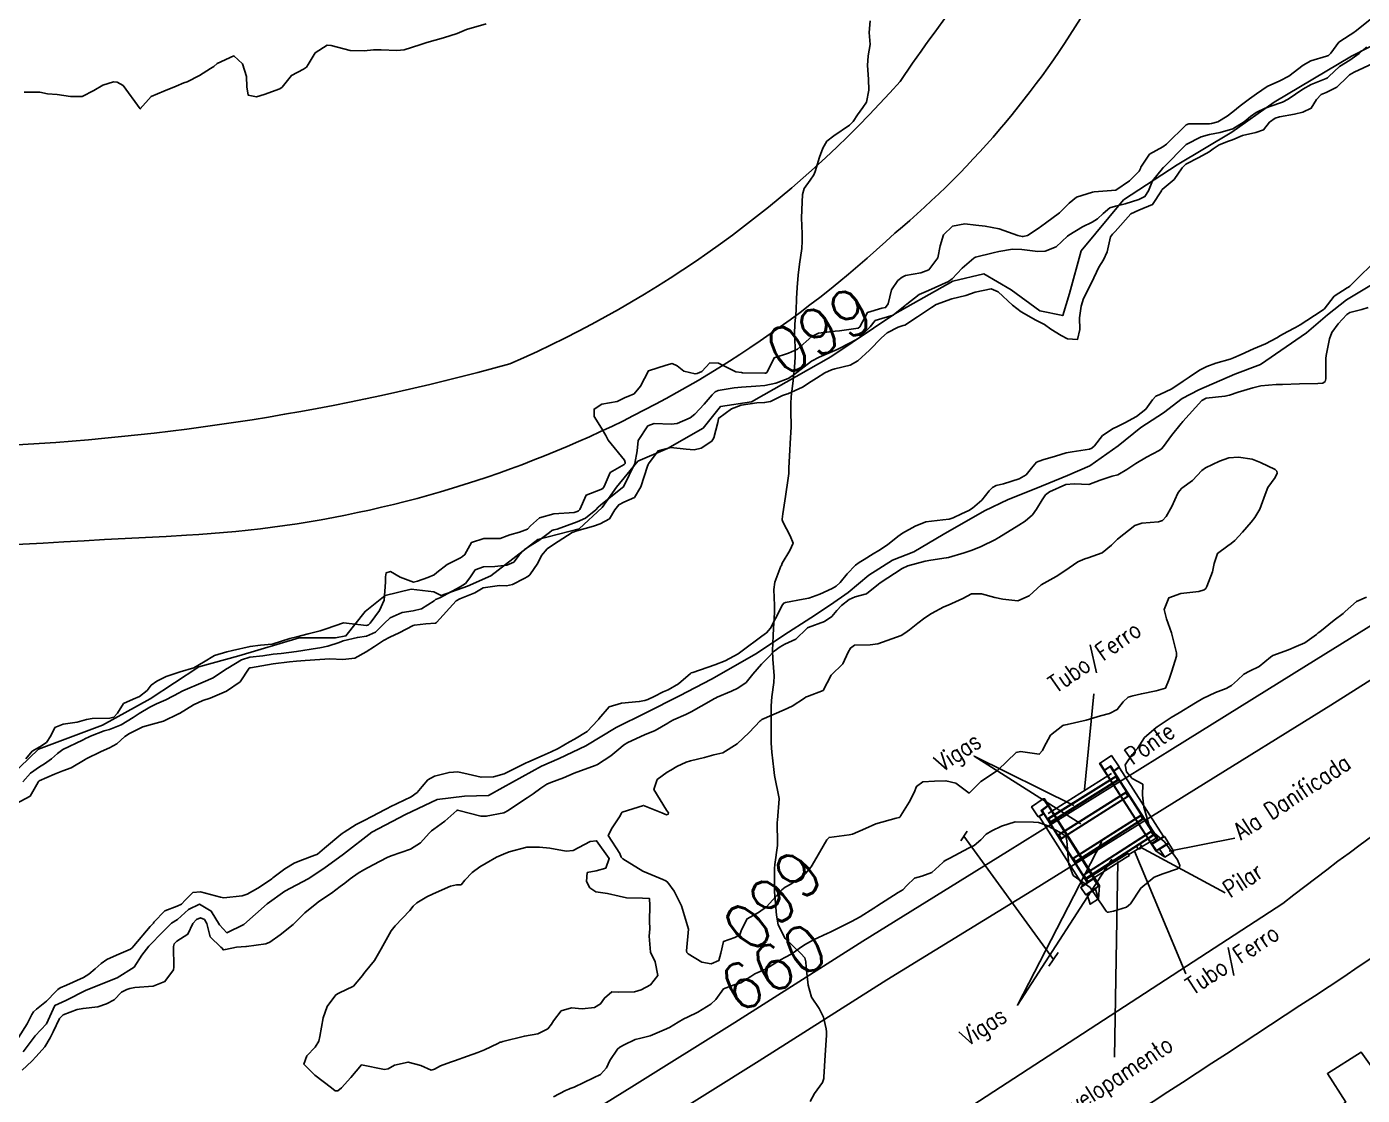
# Model space of a CAD drawing. Header units: metres. Extents: x 292545 to 299085, y 7450245 to 7463078.
# Drawn here: x 296069.5 to 296184.4, y 7459380 to 7459471.9 of the extents above; entities that cross this region are included whole.
import ezdxf
from ezdxf.enums import TextEntityAlignment as Align

# ---------------------------------------------------------------- set-up
doc = ezdxf.new("R2010")
doc.units = ezdxf.units.M
doc.linetypes.add('CONTINUO', pattern=[0])
doc.linetypes.add('TRACEJADO', pattern=[8.7, 8, -0.7])
for name, color, linetype in [('Cotas', 45, 'Continuous'), ('Curvas de Nivel 1m', 11, 'Continuous'), ('Curvas de Nivel 5m', 15, 'Continuous'), ('Edificações', 30, 'Continuous'), ('ENVELOPAMENTO', 45, 'CONTINUO'), ('Hidrografia', 140, 'Continuous'), ('Linha Férrea', 20, 'Continuous'), ('MURO', 30, 'Continuous'), ('PILAR', 45, 'Continuous'), ('PONTE', 45, 'CONTINUO'), ('Pórtico', 62, 'Continuous'), ('TEXTO', 45, 'Continuous'), ('TUBO', 45, 'Continuous'), ('Vias Primárias', 230, 'Continuous'), ('VIGA', 190, 'Continuous')]:
    doc.layers.add(name, color=color, linetype=linetype)
doc.styles.add('ROMANS', font='romans', dxfattribs={"height": 0.2})
doc.styles.add('Style-STANDARD', font='STANDARD.shx')

msp = doc.modelspace()

# ---------------------------------------------------------------- linework, layer by layer
at = {"layer": 'Curvas de Nivel 1m', "flags": 128}
for points, elevation in [([(296136.86, 7459379.46), (296137.23, 7459380.15), (296137.93, 7459381.08), (296138.03, 7459381.45), (296138.04, 7459381.56), (296138.14, 7459383.45), (296138.25, 7459385.17), (296138.27, 7459385.45), (296138.24, 7459385.7), (296138, 7459386.71), (296137.62, 7459387.45), (296136.98, 7459388.43), (296136.69, 7459389.46), (296136.5, 7459391.01), (296136.49, 7459391.46), (296136.4, 7459391.81), (296136.06, 7459392.19), (296134.71, 7459393.48), (296134.09, 7459394.65), (296133.96, 7459395.49), (296133.81, 7459397.18), (296133.79, 7459397.49), (296133.79, 7459399.15), (296133.79, 7459399.5), (296133.81, 7459399.83), (296134.04, 7459401.49), (296134.05, 7459401.61), (296134.03, 7459403.49), (296134.04, 7459403.65), (296134.19, 7459405.49), (296134.19, 7459405.52), (296133.8, 7459407.49), (296133.72, 7459408.02), (296133.55, 7459409.5), (296133.5, 7459410.27), (296133.51, 7459411.5), (296133.51, 7459412.29), (296133.51, 7459413.5), (296133.55, 7459414.27), (296133.74, 7459415.5), (296133.76, 7459416.08), (296133.65, 7459417.5), (296133.62, 7459418.25), (296133.67, 7459419.5), (296133.71, 7459420.18), (296133.8, 7459421.5), (296133.8, 7459422.11), (296133.73, 7459423.5), (296133.81, 7459424.13), (296134.34, 7459425.49), (296134.38, 7459425.57), (296134.46, 7459425.75), (296135.1, 7459426.86), (296135.39, 7459427.48), (296135.13, 7459428.12), (296134.5, 7459429.32), (296134.45, 7459429.49), (296134.44, 7459429.55), (296134.51, 7459429.99), (296134.73, 7459431.49), (296134.96, 7459433.07), (296135.01, 7459433.48), (296135.03, 7459433.96), (296135.11, 7459435.48), (296135.14, 7459436.04), (296135.22, 7459437.48), (296135.2, 7459438.9), (296135.19, 7459439.48), (296135.23, 7459440.08), (296135.39, 7459441.48), (296135.51, 7459442.63), (296135.56, 7459443.48), (296135.56, 7459444.35), (296135.52, 7459445.48), (296135.55, 7459446.33), (296135.64, 7459447.48), (296135.69, 7459448.52), (296135.73, 7459449.48), (296135.82, 7459450.54), (296135.93, 7459451.47), (296136.13, 7459452.82), (296136.18, 7459453.47), (296136.16, 7459454.1), (296136.1, 7459455.47), (296136.16, 7459456.81), (296136.2, 7459457.47), (296136.33, 7459457.98), (296136.85, 7459458.69), (296137.16, 7459459.15), (296137.28, 7459459.46), (296137.66, 7459460.67), (296137.96, 7459461.45), (296138.29, 7459462.05), (296138.89, 7459462.53), (296140.23, 7459463.42), (296140.56, 7459463.76), (296140.92, 7459464.31), (296141.39, 7459464.94), (296141.7, 7459465.4), (296141.9, 7459466.44), (296141.87, 7459467.4), (296141.79, 7459468.58), (296141.86, 7459469.4), (296142.01, 7459470.38), (296141.94, 7459471.4), (296142.01, 7459472.41)], 662), ([(296108.99, 7459472.16), (296107.3, 7459471.65), (296106.5, 7459471.31), (296105.3, 7459470.94), (296103.88, 7459470.54), (296103.29, 7459470.33), (296101.93, 7459469.92), (296101.29, 7459469.86), (296099.95, 7459469.92), (296099.29, 7459469.91), (296098.5, 7459469.82), (296097.29, 7459469.85), (296095.64, 7459470.29), (296095.29, 7459470.31), (296094.28, 7459469.65), (296093.66, 7459468.66), (296093.52, 7459468.41), (296093.27, 7459468.24), (296092.23, 7459467.71), (296091.42, 7459466.69), (296091.24, 7459466.55), (296089.87, 7459466.07), (296089.23, 7459465.87), (296088.52, 7459466), (296088.4, 7459466.72), (296088.36, 7459467.61), (296088.01, 7459468.72), (296087.28, 7459469.4), (296085.84, 7459468.75), (296085.55, 7459468.48), (296085.27, 7459468.31), (296084.32, 7459467.71), (296083.25, 7459467.17), (296082.96, 7459467.08), (296082.3, 7459466.79), (296081.24, 7459466.36), (296080.16, 7459465.89), (296079.22, 7459464.83), (296077.76, 7459466.84), (296077.25, 7459467.14), (296076.93, 7459467.17), (296076.01, 7459466.87), (296075.24, 7459466.41), (296074.22, 7459465.9), (296073.23, 7459465.91), (296072.07, 7459466.08), (296071.24, 7459466.14), (296070.57, 7459466.26), (296069.24, 7459466.28)], 661), ([(296184.71, 7459470.16), (296184.08, 7459469.59), (296183.28, 7459469.03), (296182.4, 7459468.48), (296181.48, 7459467.62), (296181.37, 7459467.51), (296181.26, 7459467.46), (296179.95, 7459466.94), (296179.25, 7459466.53), (296177.97, 7459465.66), (296177.5, 7459465.41), (296177.24, 7459465.32), (296176.01, 7459464.9), (296175.23, 7459464.53), (296174.74, 7459464.18), (296174.2, 7459463.71), (296173.21, 7459463.13), (296172.14, 7459462.8), (296171.2, 7459462.62), (296170.5, 7459462.44), (296169.19, 7459461.76), (296167.24, 7459459.79), (296167.21, 7459459.75), (296167.17, 7459459.71), (296166.3, 7459458.66), (296165.96, 7459457.8), (296165.65, 7459457.29), (296165.14, 7459457.04), (296163.97, 7459456.67), (296163.13, 7459456.47), (296162.65, 7459456.33), (296162.07, 7459455.85), (296161.59, 7459455.38), (296161.12, 7459455.09), (296160.3, 7459454.68), (296159.1, 7459453.98), (296158.99, 7459453.88), (296158.01, 7459452.98), (296157.08, 7459452.6), (296156.44, 7459452.56), (296155.08, 7459452.73), (296154.26, 7459452.76), (296153.08, 7459452.56), (296152.59, 7459452.45), (296151.07, 7459452.07), (296151.01, 7459452.04), (296150.93, 7459451.98), (296149.92, 7459451.14), (296149.06, 7459450.22), (296148.77, 7459450), (296147.04, 7459449.22), (296146.22, 7459448.86), (296145.16, 7459448.05), (296145.09, 7459447.99), (296145.03, 7459447.93), (296143.99, 7459447.09), (296143.01, 7459446.81), (296142.46, 7459446.63), (296142.01, 7459446.08), (296140.99, 7459445.09), (296140.35, 7459444.74), (296139.11, 7459444.12), (296139.03, 7459444.07), (296138.98, 7459444.05), (296137.63, 7459443.48), (296136.97, 7459443.13), (296135.7, 7459442.16), (296135.29, 7459441.84), (296134.96, 7459441.65), (296133.89, 7459441.24), (296132.95, 7459441.04), (296132.17, 7459440.98), (296130.94, 7459440.9), (296130.33, 7459440.84), (296128.94, 7459440.61), (296128.68, 7459440.5), (296128.42, 7459440.25), (296127.74, 7459439.44), (296126.92, 7459438.58), (296126.52, 7459438.27), (296125.42, 7459437.77), (296124.9, 7459437.71), (296123.43, 7459437.78), (296122.9, 7459437.57), (296122.07, 7459436.32), (296121.97, 7459435.42), (296121.77, 7459434.33), (296120.84, 7459432.37), (296120.83, 7459432.35), (296119.72, 7459431.46), (296118.82, 7459430.74), (296118.61, 7459430.57), (296118.43, 7459430.36), (296117.54, 7459429.64), (296116.8, 7459429.33), (296115.08, 7459428.69), (296114.79, 7459428.62), (296114.64, 7459428.57), (296114.43, 7459428.41), (296113.51, 7459427.7), (296112.78, 7459427.24), (296112.27, 7459426.94), (296111.83, 7459426.44), (296111.35, 7459425.86), (296110.76, 7459425.59), (296109.74, 7459425.48), (296108.76, 7459425.45), (296108.05, 7459425.19), (296107.57, 7459424.49), (296107.21, 7459424.02), (296106.74, 7459423.73), (296104.99, 7459422.79), (296104.72, 7459422.67), (296104.63, 7459422.63), (296104.51, 7459422.53), (296103.42, 7459421.84), (296102.71, 7459421.67), (296101.75, 7459421.53), (296100.71, 7459421.06), (296100.2, 7459420.58), (296099.46, 7459419.82), (296098.69, 7459419.49), (296097.91, 7459419.38), (296096.68, 7459419.07), (296096.35, 7459418.95), (296095.36, 7459418.63), (296094.67, 7459418.47), (296094.47, 7459418.44), (296092.67, 7459418.17), (296091.35, 7459418), (296090.67, 7459417.92), (296089.76, 7459417.8), (296088.66, 7459417.67), (296087.93, 7459417.45), (296086.75, 7459416.74), (296086.7, 7459416.69), (296086.65, 7459416.66), (296085.49, 7459415.9), (296084.64, 7459415.52), (296082.89, 7459414.79), (296082.72, 7459414.7), (296082.63, 7459414.64), (296081.42, 7459414.01), (296080.62, 7459413.67), (296080.05, 7459413.38), (296079.13, 7459412.83), (296078.6, 7459412.49), (296077.59, 7459411.85), (296076.59, 7459411.45), (296076.12, 7459411.33), (296074.93, 7459410.88), (296074.7, 7459410.76), (296074.58, 7459410.7), (296074.25, 7459410.55), (296072.57, 7459409.74), (296072.1, 7459409.38), (296071.6, 7459408.92), (296070.99, 7459408.49), (296070.55, 7459408.24), (296069.77, 7459407.71), (296069.12, 7459406.94)], 659), ([(296185.27, 7459468.74), (296183.65, 7459467.98), (296183.26, 7459467.75), (296183.18, 7459467.69), (296183.09, 7459467.6), (296182.16, 7459466.71), (296181.25, 7459466.25), (296180.82, 7459466.06), (296180.41, 7459465.63), (296179.97, 7459464.89), (296179.23, 7459464.54), (296178.51, 7459464.37), (296177.22, 7459464.15), (296176.85, 7459464.04), (296176.38, 7459463.68), (296175.86, 7459463.03), (296175.2, 7459462.8), (296174.05, 7459462.55), (296173.2, 7459462.18), (296172.86, 7459462.05), (296172.05, 7459461.73), (296171.54, 7459461.39), (296171.19, 7459461.15), (296170.29, 7459460.64), (296169.18, 7459460.07), (296168.85, 7459459.76), (296168.16, 7459458.77), (296167.14, 7459457.89), (296167.09, 7459457.84), (296167.07, 7459457.79), (296166.32, 7459456.61), (296165.13, 7459456.12), (296164.45, 7459455.82), (296163.11, 7459454.29), (296162.88, 7459454.06), (296162.69, 7459453.84), (296162.4, 7459452.53), (296162.08, 7459451.85), (296161.69, 7459451.23), (296161.05, 7459449.86), (296160.38, 7459448.52), (296160.17, 7459447.87), (296160.04, 7459446.85), (296160.06, 7459445.87), (296159.86, 7459445.01), (296158.99, 7459445.07), (296158.44, 7459445.34), (296157.55, 7459445.9), (296157.01, 7459446.28), (296156.26, 7459446.67), (296155.02, 7459447.37), (296154.25, 7459447.94), (296153.04, 7459449.09), (296152.44, 7459449.35), (296151.04, 7459449.07), (296150.24, 7459448.79), (296149.04, 7459448.51), (296147.7, 7459448.02), (296147.3, 7459447.76), (296147.03, 7459447.58), (296146.1, 7459446.95), (296145.01, 7459446.24), (296144.87, 7459446.19), (296144.43, 7459446.06), (296143.49, 7459445.57), (296142.99, 7459445.13), (296141.95, 7459444.09), (296140.97, 7459443.17), (296140.3, 7459442.78), (296138.97, 7459442.48), (296138.68, 7459442.4), (296138.13, 7459442.13), (296137.41, 7459441.68), (296136.95, 7459441.38), (296136.2, 7459440.9), (296134.94, 7459440.32), (296134.82, 7459440.29), (296134.47, 7459440.17), (296133.44, 7459439.67), (296132.93, 7459439.57), (296132.27, 7459439.54), (296130.92, 7459439.35), (296130.1, 7459439.04), (296129, 7459438.24), (296128.97, 7459438.18), (296128.91, 7459437.87), (296128.58, 7459436.55), (296128.39, 7459436.24), (296127.48, 7459435.65), (296126.88, 7459435.51), (296126.19, 7459435.58), (296124.88, 7459435.7), (296123.77, 7459435.41), (296122.95, 7459434.31), (296122.92, 7459434.25), (296122.86, 7459434.1), (296122.3, 7459432.32), (296121.74, 7459431.42), (296120.82, 7459431.01), (296120.39, 7459430.78), (296120.06, 7459430.35), (296119.58, 7459429.58), (296118.8, 7459429.14), (296118.23, 7459428.94), (296116.79, 7459428.55), (296116.37, 7459428.39), (296114.78, 7459427.38), (296114.22, 7459426.98), (296113.74, 7459426.42), (296113.43, 7459425.76), (296112.75, 7459424.77), (296112.56, 7459424.62), (296112.25, 7459424.43), (296111.26, 7459423.92), (296110.74, 7459423.82), (296110.13, 7459423.85), (296108.73, 7459423.63), (296108, 7459423.22), (296106.72, 7459422.69), (296106.39, 7459422.51), (296104.7, 7459420.65), (296104.63, 7459420.6), (296103.79, 7459420.54), (296102.81, 7459420.44), (296102.7, 7459420.4), (296101.5, 7459419.76), (296100.69, 7459419.41), (296100.16, 7459419.1), (296099.37, 7459418.59), (296098.67, 7459418.12), (296097.67, 7459417.6), (296096.66, 7459417.48), (296095.54, 7459417.52), (296094.66, 7459417.48), (296093.4, 7459417.4), (296092.66, 7459417.33), (296092.07, 7459417.26), (296090.66, 7459417.11), (296088.7, 7459416.77), (296088.65, 7459416.76), (296088.63, 7459416.75), (296088.59, 7459416.72), (296087.81, 7459415.56), (296086.63, 7459414.74), (296085.24, 7459414.14), (296084.62, 7459413.94), (296083.81, 7459413.57), (296082.6, 7459412.82), (296082.58, 7459412.82), (296082.52, 7459412.79), (296081.23, 7459412.17), (296080.59, 7459411.99), (296079.45, 7459411.68), (296078.59, 7459411.26), (296078.31, 7459411.12), (296077.91, 7459410.85), (296077.2, 7459410.23), (296076.57, 7459409.89), (296075.87, 7459409.57), (296074.56, 7459408.93), (296074.48, 7459408.88), (296073.29, 7459408.16), (296072.55, 7459407.9), (296071.85, 7459407.61), (296070.53, 7459407.03), (296070.47, 7459406.99), (296070.43, 7459406.93), (296069.74, 7459405.71), (296068.51, 7459405.05)], 658), ([(296068.74, 7459384.95), (296069.49, 7459386.15), (296069.89, 7459386.94), (296070.05, 7459387.18), (296070.3, 7459387.4), (296071.15, 7459388.08), (296071.97, 7459388.91), (296072.13, 7459389.1), (296072.33, 7459389.23), (296072.89, 7459389.46), (296074.34, 7459390.11), (296074.8, 7459390.41), (296075.34, 7459390.87), (296075.87, 7459391.34), (296076.35, 7459391.66), (296077.18, 7459392.03), (296078.37, 7459392.57), (296078.53, 7459392.68), (296078.66, 7459392.84), (296080.09, 7459394.51), (296080.35, 7459394.81), (296080.39, 7459394.87), (296081.34, 7459395.86), (296082.41, 7459396.27), (296082.76, 7459396.43), (296083.08, 7459396.78), (296083.76, 7459397.44), (296084.42, 7459397.48), (296086.14, 7459397.02), (296086.42, 7459396.98), (296087.98, 7459397.16), (296088.42, 7459397.29), (296089.33, 7459397.81), (296090.44, 7459398.53), (296090.53, 7459398.6), (296090.64, 7459398.69), (296091.65, 7459399.48), (296092.46, 7459399.95), (296092.95, 7459400.17), (296094.24, 7459400.65), (296094.41, 7459400.71), (296094.46, 7459400.74), (296095.08, 7459401.25), (296096.48, 7459402.42), (296096.6, 7459402.5), (296096.76, 7459402.62), (296097.81, 7459403.29), (296098.5, 7459403.64), (296099.14, 7459403.96), (296100.29, 7459404.58), (296100.51, 7459404.7), (296100.73, 7459404.8), (296102.52, 7459405.65), (296103.04, 7459406.03), (296103.48, 7459406.54), (296103.96, 7459407.12), (296104.54, 7459407.45), (296105.79, 7459407.76), (296106.55, 7459407.8), (296107.43, 7459407.6), (296108.54, 7459407.34), (296109.62, 7459407.39), (296110.54, 7459407.65), (296112.15, 7459408.44), (296112.41, 7459408.58), (296112.56, 7459408.64), (296113.79, 7459409.19), (296114.57, 7459409.52), (296115.17, 7459409.81), (296116.15, 7459410.39), (296116.59, 7459410.62), (296117.67, 7459411.29), (296118.6, 7459412.27), (296118.64, 7459412.32), (296118.67, 7459412.36), (296119.55, 7459413.41), (296120.62, 7459413.71), (296122.15, 7459413.85), (296122.62, 7459413.95), (296122.89, 7459414.04), (296123.44, 7459414.3), (296124.22, 7459414.7), (296124.63, 7459414.86), (296125.54, 7459415.38), (296126.56, 7459416.27), (296126.61, 7459416.32), (296126.65, 7459416.34), (296126.75, 7459416.36), (296128.66, 7459417.01), (296129.53, 7459417.36), (296130.67, 7459417.96), (296131.02, 7459418.21), (296132.69, 7459419.48), (296133.09, 7459419.78), (296133.45, 7459420.18), (296133.88, 7459421.01), (296134.48, 7459422.17), (296134.58, 7459422.32), (296134.73, 7459422.38), (296136.24, 7459422.65), (296136.73, 7459422.76), (296137.68, 7459423.08), (296138.74, 7459423.58), (296139.08, 7459423.78), (296139.44, 7459424.11), (296140.03, 7459424.83), (296140.77, 7459425.58), (296141.06, 7459425.81), (296141.49, 7459426.09), (296142.29, 7459426.57), (296142.77, 7459426.86), (296143.5, 7459427.35), (296144.41, 7459428.06), (296144.8, 7459428.33), (296145.89, 7459428.95), (296146.81, 7459429.31), (296148.28, 7459429.48), (296148.81, 7459429.54), (296149.15, 7459429.65), (296149.87, 7459429.99), (296150.51, 7459430.3), (296150.82, 7459430.48), (296151.62, 7459431.18), (296152.25, 7459431.97), (296152.53, 7459432.28), (296152.85, 7459432.44), (296153.49, 7459432.59), (296154.85, 7459433), (296155.43, 7459433.35), (296155.91, 7459433.92), (296156.34, 7459434.44), (296156.87, 7459434.66), (296157.95, 7459434.97), (296158.88, 7459435.24), (296159.41, 7459435.34), (296160.88, 7459435.57), (296161.09, 7459435.64), (296161.31, 7459435.86), (296162.01, 7459436.73), (296162.91, 7459437.33), (296163.25, 7459437.49), (296163.93, 7459437.82), (296164.92, 7459438.37), (296165.72, 7459439), (296166.32, 7459439.8), (296166.6, 7459440.13), (296166.94, 7459440.27), (296167.96, 7459440.76), (296168.95, 7459441.42), (296169.45, 7459441.76), (296170.35, 7459442.36), (296170.97, 7459442.69), (296171.75, 7459442.95), (296172.98, 7459443.31), (296173.28, 7459443.41), (296173.94, 7459443.71), (296174.99, 7459444.19), (296176.04, 7459444.63), (296177, 7459445.14), (296177.33, 7459445.34), (296177.9, 7459445.66), (296178.62, 7459446.04), (296179.01, 7459446.27), (296180.83, 7459447.43), (296181.02, 7459447.57), (296181.05, 7459447.6), (296181.07, 7459447.62), (296181.93, 7459448.72), (296183.05, 7459449.44), (296183.16, 7459449.49), (296183.29, 7459449.6), (296184.17, 7459450.48), (296185.07, 7459451.33)], 658), ([(296069.05, 7459382.14), (296069.89, 7459382.94), (296070.26, 7459383.34), (296071.02, 7459384.16), (296071.47, 7459384.92), (296071.74, 7459385.46), (296072.29, 7459386.61), (296072.6, 7459386.91), (296073.8, 7459387.38), (296074.3, 7459387.47), (296075.57, 7459387.6), (296076.31, 7459387.85), (296076.98, 7459388.19), (296077.62, 7459388.85), (296078.06, 7459389.1), (296078.33, 7459389.19), (296078.75, 7459389.26), (296080.33, 7459389.37), (296081.34, 7459389.79), (296082.08, 7459390.79), (296082.11, 7459391.02), (296082.08, 7459392.79), (296082.15, 7459393.01), (296082.38, 7459393.25), (296083.32, 7459393.84), (296083.76, 7459394.78), (296084.07, 7459395.1), (296084.4, 7459395.25), (296084.75, 7459395.12), (296084.96, 7459394.76), (296085.25, 7459393.63), (296086.15, 7459392.74), (296086.27, 7459392.65), (296086.36, 7459392.49), (296086.55, 7459392.54), (296087.49, 7459392.73), (296088.31, 7459392.78), (296088.36, 7459392.78), (296090.03, 7459393.03), (296090.37, 7459393.16), (296091.27, 7459393.8), (296092.39, 7459394.67), (296093.38, 7459395.68), (296094.41, 7459396.52), (296094.6, 7459396.65), (296095.68, 7459397.38), (296096.43, 7459397.94), (296096.81, 7459398.25), (296097.29, 7459398.61), (296097.97, 7459399.09), (296098.45, 7459399.38), (296099.25, 7459399.8), (296100.46, 7459400.44), (296100.8, 7459400.58), (296102.47, 7459401.15), (296103.32, 7459401.7), (296104.08, 7459402.53), (296104.29, 7459402.73), (296104.49, 7459402.89), (296105.43, 7459403.58), (296106.46, 7459404.5), (296106.51, 7459404.52), (296106.63, 7459404.5), (296108.51, 7459404.01), (296108.99, 7459403.99), (296110.51, 7459404.29), (296110.63, 7459404.34), (296110.82, 7459404.46), (296112.52, 7459405.57), (296113.04, 7459405.91), (296113.69, 7459406.42), (296114.2, 7459406.75), (296114.54, 7459406.89), (296115.64, 7459407.3), (296116.55, 7459407.69), (296118.37, 7459408.36), (296118.5, 7459408.41), (296118.55, 7459408.43), (296119.72, 7459409.19), (296120.58, 7459409.9), (296120.81, 7459410.1), (296121.18, 7459410.33), (296122.59, 7459410.99), (296123.53, 7459411.36), (296124.6, 7459412), (296124.77, 7459412.12), (296125.1, 7459412.28), (296126.15, 7459412.73), (296126.61, 7459412.98), (296128.34, 7459413.96), (296128.62, 7459414.11), (296128.7, 7459414.16), (296128.86, 7459414.24), (296130.1, 7459414.76), (296130.63, 7459415.01), (296131.34, 7459415.51), (296131.92, 7459416.2), (296132.66, 7459417.07), (296133.22, 7459417.63), (296133.76, 7459418.18), (296134.28, 7459418.57), (296134.68, 7459418.79), (296135.62, 7459419.22), (296136.58, 7459420.15), (296136.64, 7459420.21), (296136.69, 7459420.23), (296138.08, 7459420.75), (296138.71, 7459421.18), (296139.15, 7459421.68), (296139.54, 7459422.11), (296140.2, 7459422.64), (296140.73, 7459422.86), (296141.71, 7459423.11), (296142.74, 7459423.94), (296142.88, 7459424.08), (296144.76, 7459425.31), (296145.27, 7459425.54), (296146.76, 7459425.93), (296147.25, 7459426.02), (296148.56, 7459426.21), (296148.77, 7459426.25), (296150.1, 7459426.66), (296150.78, 7459426.88), (296151.56, 7459427.19), (296152.79, 7459427.79), (296152.9, 7459427.85), (296153.09, 7459427.96), (296154.8, 7459429.03), (296155.36, 7459429.38), (296155.98, 7459429.92), (296156.34, 7459430.4), (296156.83, 7459431.2), (296157.11, 7459431.63), (296157.44, 7459431.9), (296158.85, 7459432.54), (296159.56, 7459432.59), (296160.84, 7459432.54), (296161.8, 7459432.9), (296162.85, 7459433.25), (296163.32, 7459433.37), (296164.09, 7459433.82), (296164.87, 7459434.34), (296165.78, 7459434.89), (296166.88, 7459435.46), (296167.07, 7459435.6), (296167.24, 7459435.79), (296167.93, 7459436.75), (296168.78, 7459437.77), (296168.84, 7459437.84), (296168.91, 7459437.94), (296170.54, 7459439.75), (296170.93, 7459439.94), (296172.54, 7459440.12), (296172.94, 7459440.2), (296173.69, 7459440.46), (296174.94, 7459440.84), (296175.63, 7459441), (296176.95, 7459441.12), (296177.48, 7459441.13), (296178.95, 7459441.19), (296180.53, 7459441.2), (296180.95, 7459441.25), (296181.17, 7459441.4), (296181.22, 7459441.62), (296181.23, 7459443.37), (296181.26, 7459443.62), (296181.54, 7459445.07), (296181.75, 7459445.61), (296182.28, 7459446.34), (296183.02, 7459447.15), (296183.29, 7459447.32), (296184.31, 7459447.59), (296184.87, 7459447.74)], 659)]:
    msp.add_lwpolyline(points, dxfattribs=dict(at, elevation=elevation))
at = {"layer": 'Curvas de Nivel 5m', "elevation": 660, "flags": 128}
for points in [[(296185.32, 7459472.74), (296183.85, 7459471.59), (296183.55, 7459471.36), (296183.31, 7459471.2), (296182.35, 7459470.56), (296181.66, 7459469.62), (296181.46, 7459469.44), (296181.28, 7459469.36), (296179.94, 7459468.96), (296179.27, 7459468.6), (296178.04, 7459467.66), (296177.26, 7459467.24), (296176.18, 7459466.75), (296175.25, 7459466.12), (296174.65, 7459465.7), (296173.84, 7459465.1), (296173.23, 7459464.57), (296172.72, 7459464.22), (296171.93, 7459463.73), (296171.38, 7459463.57), (296171.21, 7459463.56), (296169.43, 7459463.54), (296169.21, 7459463.46), (296167.5, 7459461.79), (296167.19, 7459461.58), (296166.05, 7459460.93), (296165.3, 7459459.81), (296165.27, 7459459.71), (296165.17, 7459459.47), (296164.33, 7459458.64), (296163.14, 7459457.84), (296161.3, 7459457.7), (296161.14, 7459457.68), (296159.78, 7459457.23), (296159.13, 7459456.72), (296158.32, 7459455.89), (296157.11, 7459455), (296156.48, 7459454.55), (296155.54, 7459453.93), (296155.18, 7459453.85), (296155.1, 7459453.85), (296154.71, 7459453.93), (296153.11, 7459454.52), (296151.9, 7459454.76), (296151.11, 7459454.83), (296150.17, 7459454.94), (296149.11, 7459454.74), (296148.34, 7459454.01), (296148.05, 7459453.05), (296147.84, 7459452.02), (296147.06, 7459451), (296146.37, 7459450.72), (296145.06, 7459450.49), (296144.76, 7459450.35), (296144.4, 7459450.06), (296143.84, 7459449.27), (296143.56, 7459448.06), (296143.34, 7459447.75), (296143.03, 7459447.68), (296141.78, 7459447.33), (296141.14, 7459446.1), (296141, 7459445.97), (296139.37, 7459445.75), (296139, 7459445.71), (296137.58, 7459445.55), (296136.99, 7459445.27), (296135.76, 7459444.16), (296134.98, 7459443.81), (296133.75, 7459443.41), (296133.15, 7459442.19), (296133.05, 7459442.11), (296132.96, 7459442.09), (296131.04, 7459442.14), (296130.96, 7459442.15), (296130.45, 7459442.23), (296128.97, 7459442.95), (296128.23, 7459442.99), (296127.53, 7459442.25), (296127.14, 7459442.08), (296126.96, 7459442.04), (296125.99, 7459442.27), (296125.41, 7459442.72), (296124.97, 7459442.92), (296124.46, 7459442.8), (296122.96, 7459442.31), (296122.27, 7459440.99), (296121.71, 7459440.32), (296121.16, 7459440.09), (296120.93, 7459440), (296120.26, 7459439.67), (296118.92, 7459439.45), (296118.26, 7459439.02), (296118.26, 7459438.37), (296118.9, 7459437.38), (296119.27, 7459436.73), (296119.48, 7459436.35), (296120.87, 7459434.61), (296120.95, 7459434.43), (296120.94, 7459434.34), (296120.86, 7459434.25), (296119.66, 7459433.55), (296119.12, 7459432.36), (296119.01, 7459432.19), (296118.84, 7459432.11), (296117.59, 7459431.61), (296117.04, 7459430.38), (296116.94, 7459430.25), (296116.81, 7459430.2), (296116.56, 7459430.13), (296114.81, 7459429.99), (296113.57, 7459429.65), (296112.8, 7459428.96), (296112.55, 7459428.68), (296111.84, 7459428.44), (296111.03, 7459428.2), (296110.79, 7459428.1), (296110.2, 7459427.88), (296108.79, 7459427.89), (296107.72, 7459427.55), (296107.15, 7459426.5), (296106.95, 7459426.32), (296106.77, 7459426.22), (296105.64, 7459425.64), (296104.75, 7459424.97), (296104.51, 7459424.77), (296103.96, 7459424.54), (296103.08, 7459424.21), (296102.74, 7459424.13), (296101.57, 7459424.56), (296100.75, 7459425.04), (296100.39, 7459424.93), (296100.32, 7459424.58), (296100.31, 7459424.14), (296100.22, 7459422.58), (296099.81, 7459421.68), (296099, 7459420.6), (296098.85, 7459420.45), (296098.7, 7459420.4), (296096.7, 7459420.62), (296095.23, 7459420.1), (296094.69, 7459419.94), (296093.66, 7459419.68), (296092.68, 7459419.43), (296092.08, 7459419.28), (296090.67, 7459418.83), (296090.56, 7459418.8), (296089.56, 7459418.71), (296088.67, 7459418.6), (296087.16, 7459418.24), (296086.67, 7459418.12), (296085.6, 7459417.82), (296084.66, 7459417.24), (296083.84, 7459416.77), (296082.65, 7459416.41), (296081.45, 7459416), (296080.64, 7459415.61), (296080.17, 7459415.28), (296079.81, 7459414.82), (296079.17, 7459414.28), (296078.62, 7459414.05), (296077.79, 7459413.68), (296077.26, 7459412.85), (296076.94, 7459412.52), (296076.6, 7459412.42), (296075.08, 7459412.4), (296074.6, 7459412.32), (296073.8, 7459412.09), (296072.59, 7459411.92), (296071.88, 7459411.62), (296071.52, 7459410.92), (296071.15, 7459410.35), (296070.57, 7459409.96), (296069.91, 7459409.59), (296069.38, 7459408.94)], [(296114.77, 7459379.86), (296115.8, 7459380.39), (296116.09, 7459380.53), (296116.22, 7459380.57), (296116.54, 7459380.7), (296118.23, 7459381.49), (296118.82, 7459381.77), (296119.34, 7459382.35), (296119.62, 7459382.98), (296120.27, 7459383.97), (296120.47, 7459384.13), (296120.86, 7459384.33), (296121.81, 7459384.79), (296122.28, 7459384.9), (296123.08, 7459385.1), (296124.29, 7459385.61), (296124.75, 7459385.82), (296125.51, 7459386.28), (296125.98, 7459386.58), (296126.3, 7459386.7), (296127.18, 7459387.13), (296128.31, 7459387.84), (296128.74, 7459388.24), (296129.41, 7459389.14), (296130.33, 7459389.49), (296130.88, 7459389.67), (296131.75, 7459390.21), (296132.1, 7459390.45), (296132.35, 7459390.54), (296133.01, 7459390.85), (296134.36, 7459391.68), (296134.69, 7459391.84), (296135.28, 7459392.16), (296135.91, 7459392.62), (296136.37, 7459392.92), (296137.15, 7459393.37), (296138.39, 7459393.94), (296138.52, 7459394), (296138.76, 7459394.12), (296140.4, 7459394.95), (296141.15, 7459395.35), (296142.32, 7459396.08), (296142.38, 7459396.11), (296142.41, 7459396.14), (296142.6, 7459396.26), (296144.43, 7459397.43), (296144.82, 7459397.66), (296145.18, 7459398.04), (296145.82, 7459398.66), (296146.45, 7459398.85), (296147.32, 7459399.15), (296148.28, 7459400.01), (296148.36, 7459400.11), (296148.46, 7459400.18), (296148.86, 7459400.4), (296150.48, 7459401.25), (296150.97, 7459401.49), (296151.54, 7459401.97), (296152, 7459402.46), (296152.49, 7459402.73), (296153.32, 7459403.13), (296154.5, 7459403.5), (296156.06, 7459403.48), (296156.5, 7459403.45), (296157.17, 7459403.23), (296158.49, 7459402.53), (296158.84, 7459402.24), (296158.94, 7459401.88), (296159.04, 7459400.45), (296159.11, 7459399.88), (296159.48, 7459398.91), (296160.44, 7459398.24), (296160.95, 7459397.85), (296162.16, 7459396.1), (296162.31, 7459395.84), (296162.41, 7459395.74), (296162.52, 7459395.73), (296162.94, 7459395.83), (296164.08, 7459396.16), (296164.42, 7459396.46), (296165.3, 7459397.81), (296166.44, 7459398.76), (296167.2, 7459399.03), (296168.45, 7459399.47), (296168.62, 7459399.6), (296168.65, 7459399.77), (296168.46, 7459400.23), (296167.35, 7459401.78), (296166.49, 7459402.53), (296165.99, 7459403.29), (296165.84, 7459403.8), (296165.55, 7459404.77), (296165.46, 7459405.81), (296165.48, 7459406.74), (296164.55, 7459407.24), (296164.07, 7459407.82), (296163.97, 7459408.42), (296164.57, 7459409.31), (296165.02, 7459409.81), (296165.63, 7459410.76), (296166.6, 7459411.59), (296166.72, 7459411.67), (296166.87, 7459411.79), (296167.91, 7459412.48), (296168.61, 7459412.89), (296170.02, 7459413.75), (296170.63, 7459414.11), (296171.72, 7459414.64), (296172.64, 7459414.98), (296173.11, 7459415.24), (296173.62, 7459415.71), (296174.16, 7459416.2), (296174.65, 7459416.46), (296175.49, 7459416.86), (296176.45, 7459417.67), (296176.67, 7459417.81), (296178.01, 7459418.32), (296178.68, 7459418.58), (296179.4, 7459418.92), (296180.41, 7459419.63), (296180.57, 7459419.76), (296180.7, 7459419.85), (296181.94, 7459420.85), (296182.71, 7459421.43), (296182.81, 7459421.51), (296182.89, 7459421.6), (296183.85, 7459422.46), (296184.73, 7459422.83)]]:
    msp.add_lwpolyline(points, dxfattribs=at)
for points in [[(296176.86, 7459433.83), (296177, 7459433.67), (296177.03, 7459433.49), (296176.85, 7459433.12), (296176.24, 7459432.28), (296176.01, 7459431.68), (296175.53, 7459430.4), (296175.12, 7459429.7), (296174.81, 7459429.28), (296174.06, 7459428.44), (296173.38, 7459427.71), (296173.07, 7459427.44), (296172.79, 7459427.26), (296171.9, 7459426.6), (296171.6, 7459425.73), (296171.47, 7459425.02), (296170.97, 7459423.74), (296170.89, 7459423.59), (296170.74, 7459423.46), (296170.3, 7459423.31), (296168.74, 7459423.15), (296167.72, 7459422.79), (296167.32, 7459421.78), (296167.51, 7459420.98), (296167.94, 7459419.78), (296168.38, 7459418.06), (296168.38, 7459417.77), (296167.96, 7459416.47), (296167.74, 7459415.78), (296167.42, 7459415), (296166.63, 7459414.79), (296165.35, 7459414.53), (296164.63, 7459414.34), (296164.22, 7459414.23), (296163.77, 7459413.83), (296163.28, 7459413.17), (296162.61, 7459412.84), (296161.84, 7459412.62), (296160.61, 7459412.26), (296158.97, 7459411.88), (296158.67, 7459411.82), (296158.6, 7459411.79), (296157.53, 7459410.96), (296156.96, 7459409.91), (296156.84, 7459409.64), (296156.57, 7459409.33), (296154.94, 7459409.55), (296154.57, 7459409.48), (296153.01, 7459407.95), (296152.55, 7459407.64), (296151.53, 7459406.98), (296150.53, 7459405.98), (296149.38, 7459406.83), (296148.54, 7459407.04), (296147.54, 7459407.02), (296146.54, 7459406.96), (296146.01, 7459406.56), (296145.81, 7459406.04), (296145.37, 7459405.19), (296144.66, 7459404.05), (296144.6, 7459403.95), (296144.5, 7459403.89), (296144.26, 7459403.82), (296142.5, 7459403.35), (296141.63, 7459402.95), (296140.49, 7459402.44), (296140.21, 7459402.38), (296138.48, 7459402.17), (296138.42, 7459402.12), (296138.3, 7459401.95), (296137.23, 7459400.14), (296136.95, 7459399.65), (296136.45, 7459399.08), (296135.94, 7459398.66), (296135.2, 7459398.16), (296134.7, 7459397.9), (296134.43, 7459397.67), (296133.1, 7459396.19), (296132.41, 7459395.71), (296131.43, 7459395.18), (296130.96, 7459394.21), (296130.82, 7459393.79), (296130.38, 7459393.56), (296129.39, 7459393.22), (296129.16, 7459392.23), (296129.01, 7459391.58), (296128.35, 7459391.3), (296127.53, 7459391.43), (296126.36, 7459392.15), (296126.26, 7459392.27), (296126.22, 7459392.42), (296126.39, 7459394.27), (296125.78, 7459396.28), (296125.16, 7459397.54), (296124.61, 7459398.29), (296124.44, 7459398.43), (296124.17, 7459398.56), (296122.45, 7459399.27), (296120.73, 7459400.34), (296120.6, 7459400.48), (296120.47, 7459400.78), (296119.47, 7459402.35), (296119.83, 7459403.01), (296120.51, 7459404.03), (296120.61, 7459404.24), (296120.69, 7459404.34), (296122.52, 7459404.92), (296124.09, 7459404.29), (296124.5, 7459404.12), (296124.64, 7459404.16), (296124.66, 7459404.29), (296124.51, 7459404.52), (296123.42, 7459406.3), (296123.7, 7459407.14), (296124.55, 7459407.79), (296124.87, 7459407.97), (296125.39, 7459408.28), (296126.18, 7459408.65), (296126.56, 7459408.76), (296127.76, 7459409.05), (296128.57, 7459409.28), (296129.35, 7459409.45), (296130.58, 7459410.22), (296131.6, 7459411.2), (296132.55, 7459412.2), (296132.6, 7459412.24), (296132.71, 7459412.3), (296134.61, 7459413.14), (296135.32, 7459413.45), (296136.36, 7459414.15), (296136.51, 7459414.26), (296136.63, 7459414.3), (296137.97, 7459414.8), (296138.65, 7459416.12), (296139.68, 7459417.09), (296140.14, 7459418.11), (296140.33, 7459418.45), (296140.68, 7459418.7), (296142.01, 7459418.75), (296142.68, 7459418.83), (296143.87, 7459419.25), (296144.69, 7459419.54), (296145.01, 7459419.73), (296145.41, 7459420.04), (296146.13, 7459420.61), (296146.71, 7459421.07), (296147.3, 7459421.43), (296148.37, 7459422.01), (296148.72, 7459422.15), (296149.98, 7459422.73), (296150.73, 7459423.11), (296151.59, 7459423.11), (296152.73, 7459422.82), (296153.44, 7459422.66), (296154.73, 7459422.51), (296155.7, 7459422.96), (296156.74, 7459423.91), (296158.02, 7459424.62), (296158.76, 7459425.1), (296159.88, 7459425.87), (296160.49, 7459426.14), (296160.77, 7459426.21), (296161.98, 7459426.64), (296162.78, 7459427.3), (296163.04, 7459427.58), (296163.31, 7459427.83), (296164.8, 7459428.99), (296165.4, 7459429.21), (296166.81, 7459429.32), (296167.17, 7459429.42), (296167.49, 7459429.78), (296167.97, 7459430.63), (296168.48, 7459431.77), (296168.62, 7459431.99), (296168.84, 7459432.2), (296169.74, 7459432.87), (296170.56, 7459433.74), (296170.87, 7459433.97), (296172.06, 7459434.53), (296172.87, 7459434.81), (296173.7, 7459434.89), (296174.87, 7459434.71), (296175.61, 7459434.43)], [(296117.94, 7459401.83), (296118.48, 7459401.89), (296119.57, 7459400.35), (296119.27, 7459399.53), (296118.45, 7459399.29), (296117.68, 7459399.14), (296117.6, 7459398.37), (296117.89, 7459397.84), (296118.42, 7459397.5), (296119.43, 7459397.34), (296120.42, 7459397.13), (296121.06, 7459396.97), (296122.42, 7459396.96), (296123.03, 7459396.92), (296123.07, 7459396.31), (296123.04, 7459394.96), (296123.07, 7459394.31), (296123, 7459393.69), (296123.12, 7459392.31), (296123.52, 7459391.47), (296123.76, 7459390.3), (296123.13, 7459389.5), (296122.32, 7459389.07), (296121.75, 7459388.89), (296120.33, 7459388.86), (296119.79, 7459388.88), (296119.15, 7459388.35), (296118.82, 7459387.85), (296118.31, 7459387.53), (296117.24, 7459387.44), (296116.31, 7459387.52), (296115.44, 7459387.26), (296114.77, 7459386.41), (296114.59, 7459386.11), (296114.29, 7459385.72), (296113.43, 7459385.27), (296112.28, 7459385.09), (296110.42, 7459384.61), (296110.27, 7459384.57), (296110.18, 7459384.55), (296110, 7459384.46), (296108.84, 7459383.9), (296108.26, 7459383.68), (296107.38, 7459383.37), (296106.25, 7459382.95), (296105.92, 7459382.84), (296105.04, 7459382.52), (296104.54, 7459382.23), (296104.24, 7459382.15), (296103.36, 7459382.54), (296102.26, 7459382.85), (296101.09, 7459382.57), (296100.54, 7459382.28), (296100.25, 7459382.22), (296098.25, 7459382.6), (296097.33, 7459381.51), (296096.55, 7459380.62), (296096.22, 7459380.37), (296095.98, 7459380.38), (296095.68, 7459380.63), (296094.24, 7459381.73), (296093.29, 7459382.66), (296093.54, 7459383.38), (296094.27, 7459384.14), (296094.6, 7459384.65), (296094.68, 7459385.04), (296094.95, 7459386.64), (296095.31, 7459387.64), (296096.06, 7459388.62), (296096.32, 7459388.77), (296097.56, 7459389.38), (296098.34, 7459390.29), (296098.46, 7459390.48), (296098.56, 7459390.6), (296099.37, 7459391.58), (296099.95, 7459392.58), (296100.1, 7459392.85), (296100.37, 7459393.37), (296100.81, 7459394.15), (296101.15, 7459394.57), (296102.41, 7459395.88), (296102.69, 7459396.26), (296103.01, 7459396.54), (296103.89, 7459397.06), (296104.42, 7459397.32), (296105.91, 7459397.99), (296106.43, 7459398.08), (296106.83, 7459398.1), (296107.15, 7459398.49), (296107.78, 7459399.15), (296108.45, 7459399.64), (296108.97, 7459399.96), (296109.87, 7459400.47), (296110.28, 7459400.65), (296110.47, 7459400.72), (296110.95, 7459400.93), (296112.47, 7459401.33), (296113.57, 7459401.32), (296114.47, 7459401.24), (296115.87, 7459401), (296116.47, 7459401.06)]]:
    msp.add_lwpolyline(points, close=True, dxfattribs=at)
at = {"layer": 'Edificações'}
msp.add_lwpolyline([(296196.58, 7459366.44), (296184.25, 7459383.71), (296181.36, 7459381.86), (296182.93, 7459379.41), (296176.31, 7459374.91), (296175.38, 7459376.16), (296162.21, 7459367.47), (296158.29, 7459370.92), (296137.95, 7459357.15), (296139.7, 7459351.18), (296141.58, 7459349.48), (296138.95, 7459346.81), (296143.01, 7459343.04), (296145.5, 7459345.71), (296156.75, 7459333.88), (296170.71, 7459347.06), (296172.99, 7459344.76), (296156.3, 7459328.67)], dxfattribs=at)
at = {"layer": 'ENVELOPAMENTO', "linetype": 'CONTINUO'}
for points in [[(296160.76, 7459398.38, 660.04), (296160.64, 7459398.57, 660.01), (296163.88, 7459400.6, 660), (296164.2, 7459400.8, 660), (296164.32, 7459400.62, 660.01)], [(296164.32, 7459400.62, 660.01), (296163.99, 7459400.42, 660.01), (296160.76, 7459398.38, 660.04)]]:
    msp.add_polyline3d(points, dxfattribs=at)
at = {"layer": 'Hidrografia'}
for points in [[(296187.88, 7459471.64), (296183.44, 7459469.37), (296176.78, 7459465.42), (296173.14, 7459462.83), (296168.42, 7459460.01), (296163.82, 7459457), (296160.17, 7459452.62), (296159.16, 7459448.95), (296158.58, 7459447.05), (296156.62, 7459447.47), (296154.14, 7459449.27), (296151.81, 7459450.64), (296149.12, 7459450.01), (296144.14, 7459447.2), (296138.64, 7459443.51), (296131.82, 7459439.65), (296129.13, 7459439.23), (296127.64, 7459437.37), (296124.58, 7459435.63), (296122.04, 7459434.52), (296120.19, 7459432.3), (296118.97, 7459430.56), (296116.97, 7459428.71), (296113.43, 7459427.81), (296109.39, 7459424.67), (296107.38, 7459423.77), (296105.11, 7459422.98), (296104.48, 7459423.3), (296102.52, 7459423.51), (296100.3, 7459422.98), (296098.56, 7459421.61), (296096.92, 7459419.5), (296096.02, 7459419.34), (296092.9, 7459419.34), (296087.7, 7459417.79), (296084.27, 7459416.84), (296080.09, 7459414.09), (296075.97, 7459411.82), (296070.47, 7459409.76), (296066.46, 7459405.91)], [(296069.14, 7459383.72), (296070.19, 7459385.11), (296071.16, 7459386.15), (296071.87, 7459387.72), (296072.82, 7459388.15), (296074.58, 7459389.04), (296077.23, 7459390.09), (296078.69, 7459391.02), (296079.37, 7459392.03), (296079.96, 7459392.82), (296081.2, 7459394.09), (296081.91, 7459394.8), (296082.44, 7459395.12), (296083.38, 7459395.98), (296084.31, 7459396.43), (296085.33, 7459395.83), (296086.04, 7459394.64), (296086.67, 7459393.97), (296088.13, 7459394.68), (296090.15, 7459396.47), (296091.65, 7459397.55), (296093.67, 7459398.6), (296095.02, 7459399.5), (296096.7, 7459400.73), (296099.15, 7459402.62), (296102.03, 7459404.15), (296104.76, 7459405.42), (296107.12, 7459405.72), (296109.17, 7459405.79), (296110.41, 7459406.47), (296113.74, 7459408.3), (296115.27, 7459408.97), (296117.56, 7459410.05), (296120.18, 7459411.63), (296122.72, 7459412.9), (296125.61, 7459414.36), (296128.37, 7459415.78), (296132.24, 7459418), (296134.6, 7459419.57), (296136.92, 7459421.06), (296138.6, 7459422.18), (296140.14, 7459423.23), (296141.89, 7459424.72), (296143.95, 7459426.03), (296145.78, 7459426.74), (296148.3, 7459428.22), (296151.86, 7459430.27), (296153.88, 7459431.24), (296156.27, 7459432.18), (296159, 7459433.3), (296160.91, 7459434.12), (296163.34, 7459435.84), (296165.3, 7459437.43), (296167.25, 7459438.7), (296168.85, 7459439.93), (296170.28, 7459440.68), (296173.38, 7459442.02), (296175.6, 7459442.86), (296179.56, 7459445.58), (296181.36, 7459447.12), (296183.01, 7459448.42), (296187.17, 7459450.91)]]:
    msp.add_lwpolyline(points, dxfattribs=at)
at = {"layer": 'Linha Férrea', "linetype": 'Continuous'}
for points in [[(296190.04, 7459423.48), (296179.57, 7459416.95), (296168.02, 7459409.78), (296153.84, 7459400.95), (296141.38, 7459393.25), (296130.38, 7459386.26), (296121.5, 7459380.72), (296107.22, 7459371.86), (296093.36, 7459363.11), (296075.94, 7459352.14), (296066.48, 7459346.21)], [(296192.12, 7459420.16), (296181.65, 7459413.54), (296170.09, 7459406.37), (296155.93, 7459397.57), (296143.46, 7459389.93), (296132.46, 7459382.95), (296123.57, 7459377.4), (296109.31, 7459368.28), (296095.44, 7459359.8), (296078.04, 7459348.57), (296068.64, 7459342.68)]]:
    msp.add_lwpolyline(points, dxfattribs=at)
at = {"layer": 'MURO', "linetype": 'TRACEJADO', "flags": 128}
for points in [[(296166.92, 7459401.17), (296167.38, 7459400.48), (296168.14, 7459400.97), (296167.7, 7459401.66)], [(296166.59, 7459401.02), (296167.38, 7459400.48)]]:
    msp.add_lwpolyline(points, dxfattribs=at)
at = {"layer": 'MURO', "linetype": 'CONTINUO'}
for points in [[(296167.69, 7459401.72, 660.5), (296167.7, 7459401.66, 659.81), (296166.92, 7459401.17, 659.72), (296166.59, 7459401.02, 659.15)], [(296161.75, 7459398.03, 659), (296161.41, 7459397.72, 659.85), (296160.69, 7459397.25, 659.86), (296160.57, 7459397.24, 660.52)], [(296161.75, 7459398.03, 659), (296161.65, 7459396.89, 659.24), (296161.41, 7459397.72, 659.85)], [(296160.69, 7459397.25, 659.86), (296160.94, 7459396.43, 659.86), (296161.65, 7459396.89, 659.24)]]:
    msp.add_polyline3d(points, dxfattribs=at)
at = {"layer": 'PILAR', "linetype": 'CONTINUO'}
msp.add_circle((296165.16, 7459401.38), 0.2, dxfattribs=at)
at = {"layer": 'PONTE', "linetype": 'CONTINUO'}
for points in [[(296163.44, 7459408.24, 660.41), (296162.99, 7459407.9, 660.42), (296162.71, 7459408.34, 660.42), (296162.18, 7459407.97, 660.42), (296161.8, 7459408.57, 660.42), (296162.77, 7459409.21, 660.44)], [(296156.91, 7459405.49, 660.43), (296157.3, 7459404.92, 660.44), (296156.72, 7459404.5, 660.46), (296156.9, 7459404.23, 660.44), (296156.48, 7459403.95, 660.41), (296155.9, 7459404.81, 660.44)], [(296167.34, 7459402.26, 660.51), (296166.28, 7459401.59, 660.48), (296166.64, 7459401.05, 660.47), (296167.69, 7459401.72, 660.5)], [(296161.22, 7459398.6, 660.51), (296161.65, 7459397.98, 660.51), (296160.57, 7459397.24, 660.52), (296160.15, 7459397.86, 660.52)]]:
    msp.add_polyline3d(points, close=True, dxfattribs=at)
for points in [[(296161.8, 7459408.57, 660.42), (296161.75, 7459408.53, 659.2), (296166.59, 7459401.02, 659.15), (296166.64, 7459401.05, 660.47)], [(296162.71, 7459408.34, 660.42), (296162.66, 7459408.27, 659.28), (296162.18, 7459407.94, 659.26), (296162.18, 7459407.97, 660.42)], [(296162.66, 7459408.27, 659.28), (296166.72, 7459401.95, 659.21)], [(296163.44, 7459408.24, 660.41), (296163.45, 7459408.19, 660.12), (296162.99, 7459407.87, 660.11), (296162.99, 7459407.9, 660.42)], [(296163.46, 7459408.17, 0), (296167.26, 7459402.26, 0)], [(296166.23, 7459401.64, 659.19), (296162.18, 7459407.94, 659.26)], [(296162.99, 7459407.87, 660.11), (296166.79, 7459401.96, 660.04)], [(296157.3, 7459404.92, 660.44), (296157.34, 7459404.89, 659.22), (296156.81, 7459404.5, 659.33), (296156.72, 7459404.5, 660.46)], [(296161.65, 7459397.98, 660.51), (296161.75, 7459398.03, 659), (296157.03, 7459405.5, 658.88), (296156.91, 7459405.49, 660.43)], [(296157.34, 7459404.89, 659.22), (296161.23, 7459398.66, 659.37)], [(296156.9, 7459404.23, 660.44), (296156.95, 7459404.21, 660.09), (296156.57, 7459403.97, 660.09), (296156.48, 7459403.95, 660.41)], [(296156.57, 7459403.97, 660.09), (296160.32, 7459398.06, 660.14)], [(296156.81, 7459404.5, 659.33), (296160.73, 7459398.34, 659.39)], [(296156.95, 7459404.21, 660.09), (296160.7, 7459398.3, 660.14)], [(296167.34, 7459402.26, 660.51), (296167.26, 7459402.26, 660.04), (296166.79, 7459401.96, 660.04), (296166.72, 7459401.95, 659.21), (296166.23, 7459401.64, 659.19), (296166.28, 7459401.59, 660.48)], [(296161.22, 7459398.6, 660.51), (296161.23, 7459398.66, 659.37), (296160.73, 7459398.34, 659.39), (296160.7, 7459398.3, 660.14), (296160.32, 7459398.06, 660.14), (296160.15, 7459397.86, 660.52)]]:
    msp.add_polyline3d(points, dxfattribs=at)
at = {"layer": 'Pórtico'}
for points in [[(296150.36, 7459402.71), (296149.82, 7459401.88)], [(296150.09, 7459402.29), (296157.8, 7459391.67)], [(296158.2, 7459392.26), (296157.39, 7459391.09)]]:
    msp.add_lwpolyline(points, dxfattribs=at)
at = {"layer": 'TEXTO', "linetype": 'CONTINUO'}
for points in [[(296160.45, 7459406.3, 0), (296161.25, 7459414.53, 0)], [(296159.53, 7459404.92, 0), (296150.96, 7459409.17, 0), (296160.13, 7459403.34, 0)], [(296161.95, 7459401.83, 0), (296154.68, 7459387.73, 0), (296162.82, 7459400.29, 0)], [(296165.22, 7459401.37, 0), (296172.57, 7459397.4, 0)], [(296167.74, 7459400.99, 0), (296173.38, 7459402.11, 0)], [(296163.32, 7459400.1, 0), (296163.03, 7459383.28, 0)], [(296164.76, 7459400.99, 0), (296169.18, 7459390.44, 0)]]:
    msp.add_polyline3d(points, dxfattribs=at)
at = {"layer": 'TUBO', "linetype": 'TRACEJADO', "flags": 128}
for points in [[(296157.34, 7459404.22), (296162.79, 7459407.66)], [(296166.78, 7459402.18), (296164.57, 7459400.88), (296164.27, 7459400.69)]]:
    msp.add_lwpolyline(points, dxfattribs=at)
at = {"layer": 'Vias Primárias', "elevation": 684.8}
msp.add_lwpolyline([(296468.29, 7460078.31), (296461.32, 7459948.47), (296459.4, 7459915.27), (296447.46, 7459867.02), (296440.33, 7459838.5), (296425.87, 7459778.29), (296412.26, 7459722.58, -0.037405), (296392.16, 7459674.45, 0.005131), (296377.03, 7459648.9, -0.045955), (296355.86, 7459619, -0.007686), (296324.38, 7459583.34, -0.007423), (296297.33, 7459554.52, -0.022882), (296268.34, 7459530.76, -0.0442), (296224.92, 7459506.38, -0.015284), (296182.57, 7459490.89, 0.125896), (296161.4, 7459474.78, -0.088938), (296144.14, 7459454.14, -0.175731), (296083.2, 7459428.16, 0.005577), (296026.89, 7459424.6, -0.000699)], format="xyb", dxfattribs=at)
at = {"layer": 'Vias Primárias'}
for points in [[(296138.49, 7459597.46), (296167.47, 7459604.18, -0.200087), (296180.55, 7459601.98, 0.006028), (296203.39, 7459587.98, -0.002624), (296256.32, 7459556.03, -0.597548), (296257.78, 7459534.88, -0.070359), (296231.08, 7459518.66, 0.006814), (296205.93, 7459507.45), (296187.93, 7459502.01, 0.130617), (296157.27, 7459483.08, 0.042387), (296144.6, 7459467.19, -0.10894), (296111.01, 7459442.9, -0.056245), (296066.28, 7459435.82, -0.009044), (296024.7, 7459434.74, -0.254903), (296012.27, 7459440.88, -0.017413), (295990.88, 7459478.16, -0.529034), (295992.85, 7459486.19, 0.14999), (296033.73, 7459539.67, 0.048568), (296037.6, 7459564.52, -200.798762)], [(296059.88, 7459319.21), (296102.96, 7459347.58), (296135.43, 7459369.12), (296177.51, 7459396.49, -0.030452), (296209.03, 7459418.08, -0.173735), (296240.4, 7459424.3, -0.005938), (296261.02, 7459420.97, -0.002941), (296312.41, 7459411.72, -0.131387), (296333.54, 7459401.64), (296345.6, 7459391.35, 0.098127), (296357.22, 7459376.48), (296364.11, 7459387.04), (296390.57, 7459423.12), (296413.34, 7459460.37, 0.045747), (296427.79, 7459493.65), (296435.39, 7459525.28), (296442.41, 7459557.49)]]:
    msp.add_lwpolyline(points, format="xyb", dxfattribs=at)
msp.add_lwpolyline([(296281.69, 7459395.83), (296274.03, 7459391.81), (296263.25, 7459383.33), (296202.23, 7459333.77), (296178.5, 7459313.83, -0.416381), (296164.54, 7459315.1, 0.035588), (296151.66, 7459328.59, 0.004927), (296135.05, 7459346.49, -0.409375), (296136.55, 7459359.48, 0.011749), (296163.82, 7459377.83, 0.007331), (296204.01, 7459404.52, -0.143093), (296232.12, 7459415.8, -0.034533), (296268.39, 7459410.72, -0.142575)], format="xyb", close=True, dxfattribs=at)
at = {"layer": 'VIGA', "linetype": 'CONTINUO'}
for points in [[(296157.31, 7459403.79, 659.22), (296163.15, 7459407.45, 659.27)], [(296163.14, 7459407.37, 660.07), (296157.39, 7459403.77, 660.12)], [(296163.37, 7459407.1, 659.27), (296157.53, 7459403.44, 659.22)], [(296157.54, 7459403.52, 660.12), (296163.3, 7459407.12, 660.08)], [(296158.2, 7459402.4, 659.22), (296164.02, 7459406.07, 659.29)], [(296164.01, 7459406, 660.09), (296158.28, 7459402.38, 660.12)], [(296164.25, 7459405.71, 659.29), (296158.43, 7459402.03, 659.23)], [(296158.44, 7459402.09, 660.13), (296164.19, 7459405.72, 660.09)], [(296159.47, 7459400.38, 660.15), (296165.3, 7459404.08, 659.19)], [(296165.29, 7459404.03, 660.09), (296159.52, 7459400.35, 660.15)], [(296165.51, 7459403.75, 659.19), (296159.68, 7459400.05, 659.35)], [(296159.69, 7459400.11, 660.15), (296165.45, 7459403.77, 660.09)], [(296160.37, 7459398.96, 659.35), (296166.2, 7459402.71, 659.22)], [(296166.2, 7459402.65, 660.12), (296160.43, 7459398.94, 660.15)], [(296160.58, 7459398.68, 660.16), (296166.36, 7459402.38, 660.12)], [(296166.42, 7459402.36, 659.22), (296160.59, 7459398.63, 659.36)]]:
    msp.add_polyline3d(points, dxfattribs=at)
for points in [[(296163.15, 7459407.45, 659.27), (296163.14, 7459407.37, 660.07), (296163.3, 7459407.12, 660.08), (296163.37, 7459407.1, 659.27)], [(296164.02, 7459406.07, 659.29), (296164.01, 7459406, 660.09), (296164.19, 7459405.72, 660.09), (296164.25, 7459405.71, 659.29)], [(296157.53, 7459403.44, 659.22), (296157.54, 7459403.52, 660.12), (296157.39, 7459403.77, 660.12), (296157.31, 7459403.79, 659.22)], [(296165.3, 7459404.08, 659.19), (296165.29, 7459404.03, 660.09), (296165.45, 7459403.77, 660.09), (296165.51, 7459403.75, 659.19)], [(296158.2, 7459402.4, 659.22), (296158.28, 7459402.38, 660.12), (296158.44, 7459402.09, 660.13), (296158.43, 7459402.03, 659.23)], [(296166.2, 7459402.71, 659.22), (296166.2, 7459402.65, 660.12), (296166.36, 7459402.38, 660.12), (296166.42, 7459402.36, 659.22)], [(296159.47, 7459400.38, 660.15), (296159.52, 7459400.35, 660.15), (296159.69, 7459400.11, 660.15), (296159.68, 7459400.05, 659.35)], [(296160.37, 7459398.96, 659.35), (296160.43, 7459398.94, 660.15), (296160.58, 7459398.68, 660.16), (296160.59, 7459398.63, 659.36)]]:
    msp.add_polyline3d(points, close=True, dxfattribs=at)

# ---------------------------------------------------------------- texts
at = {"layer": 'Cotas', "style": 'Style-STANDARD'}
for rotation, p in [(209.9647, (296137.64, 7459445.75, 660)), (225.9752, (296133.66, 7459396.77, 660)), (30.4708, (296133.67, 7459390.98, 660))]:
    msp.add_text('660', height=4, rotation=rotation, dxfattribs=at).set_placement(p, align=Align.MIDDLE_CENTER)
at = {"layer": 'TEXTO', "style": 'ROMANS', "width": 0.8}
for s, rotation, p in [('Tubo/Ferro', 34.5636, (296158.03, 7459414.54)), ('Ponte', 34.5636, (296164.59, 7459408.35)), ('Vigas', 33.3383, (296148.22, 7459407.77)), ('Ala Danificada', 33.3383, (296173.92, 7459401.9)), ('Pilar', 33.3383, (296173, 7459396.91)), ('Tubo/Ferro', 33.3383, (296169.8, 7459388.58)), ('Vigas', 33.3383, (296150.42, 7459384.17)), ('Envelopamento', 33.3383, (296158.12, 7459377.34))]:
    msp.add_text(s, height=1.5, rotation=rotation, dxfattribs=at).set_placement(p)

doc.saveas('drawing.dxf')
